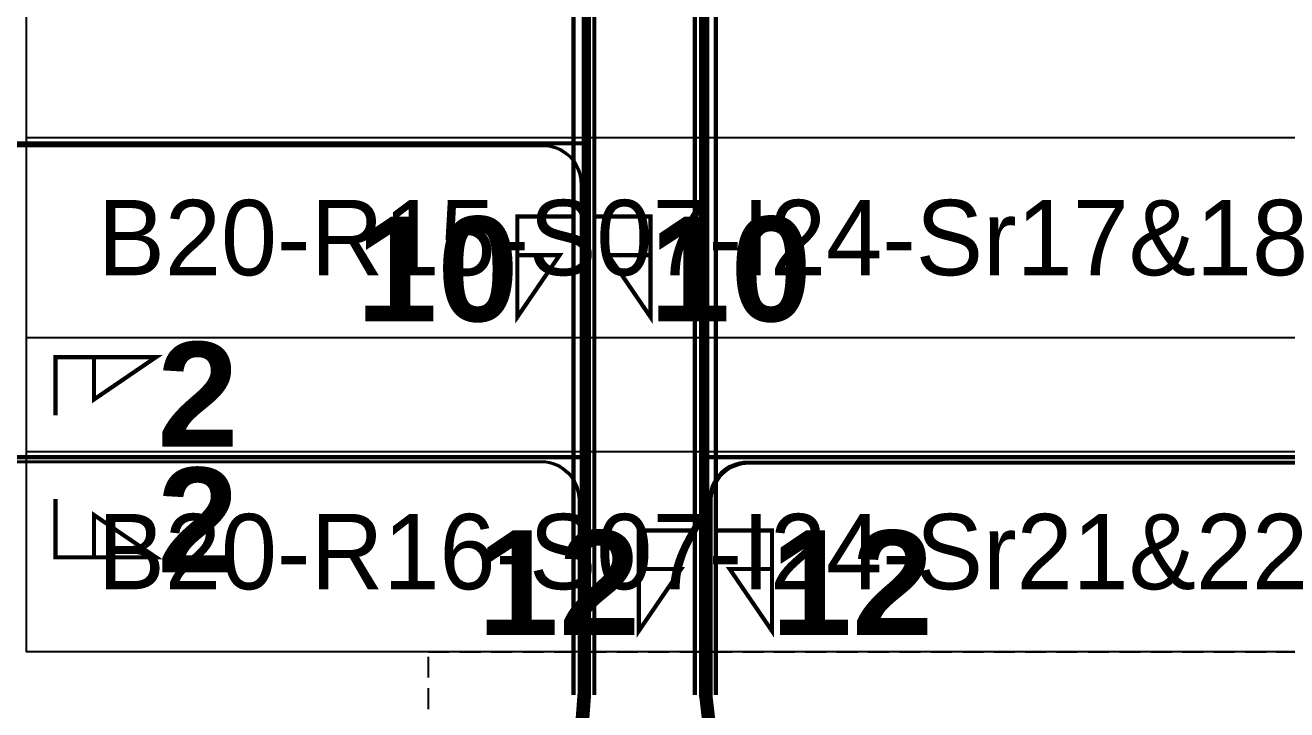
# Model space of a CAD drawing. Header units: metres. Extents: x 530144 to 530565, y 2673807 to 2674119.
# Drawn here: x 530338.71 to 530368.83, y 2674000.4 to 2674016.76 of the extents above; entities that cross this region are included whole.
import ezdxf
from ezdxf.enums import TextEntityAlignment as Align

# ---------------------------------------------------------------- set-up
doc = ezdxf.new("R2010")
doc.units = ezdxf.units.M
doc.linetypes.add('DASHED', pattern=[0.75, 0.5, -0.25])
for name, color, linetype in [('E-Inverter Grouping', 2, 'Continuous'), ('IDT', 7, 'Continuous'), ('LT Cable(AG) INV to LT Panel BL-20', 2, 'Continuous'), ('Messenger Wire Exc Link', 7, 'Continuous'), ('Messenger Wire-Block-20 (Master Path)', 30, 'Continuous'), ('Messenger Wire-Block-20 (MW Path)', 191, 'Continuous'), ('MMS Table Block-20', 8, 'Continuous'), ('Section Marking BL-20', 2, 'Continuous')]:
    doc.layers.add(name, color=color, linetype=linetype)
doc.styles.add('BoldTextStyle', font='arialbd.ttf')
doc.styles.get("Standard").update_dxf_attribs({"font": 'Adani Regular.ttf'})

# ---------------------------------------------------------------- blocks, each defined once
blk = doc.blocks.new('MMS Table (32.292 x 4.788)')
at = {"color": 0}
blk.add_lwpolyline([(0, -0.002), (0, 4.786), (32.292, 4.786), (32.292, -0.002)], close=True, dxfattribs=at)
at = {"color": 7}
blk.add_attdef('ID1', text='', height=1.8, dxfattribs=at).set_placement((16.146, 2.392), align=Align.MIDDLE_CENTER)
blk = doc.blocks.new('IDT')
at = {"layer": 'IDT', "color": 243, "linetype": 'DASHED'}
blk.add_lwpolyline([(45.49999999962691, 32.58580025943296), (45.4999999996269, -4.032314963696315), (-1.30442248516332e-09, -4.032314963696308), (-1.304414354308392e-09, 32.58580025943297)], close=True, dxfattribs=at)

msp = doc.modelspace()

# ---------------------------------------------------------------- linework, layer by layer
at = {"layer": 'E-Inverter Grouping'}
msp.add_lwpolyline([(530338.7472843687, 2674044.07716928), (530403.4312843687, 2674044.07716928), (530403.4312843687, 2674009.289169281), (530371.0392843687, 2674009.289169281), (530371.0392843687, 2674001.789169281), (530338.7472843687, 2674001.789169281)], close=True, dxfattribs=at)
at = {"layer": 'LT Cable(AG) INV to LT Panel BL-20', "color": 5}
for points in [[(530362.8181633113, 2673987.221128093, -0.3249291550753662), (530362.1962493131, 2673988.077088475), (530362.1962493131, 2673991.208660488, 0.2218784995244559), (530361.8742748103, 2673991.898505778), (530355.2511658137, 2673997.448048446, -0.2218784995264163), (530354.9291913109, 2673998.137893736), (530354.9291913109, 2673999.837612259, 0.02918470248028386), (530354.923069167, 2673999.942409103), (530354.8344065127, 2674000.698668364, -0.02918470247981428), (530354.8282843687, 2674000.803465207), (530354.8282843687, 2674110.66216928, -0.414213562373095), (530355.7282843688, 2674111.56216928), (530400.8929842185, 2674111.56216928, 0.414213562373095), (530401.7929842186, 2674112.46216928), (530401.7929842186, 2674112.689769275)], [(530362.8181633113, 2673987.254657725, -0.3168358158659336), (530362.2212493131, 2673988.102088475), (530362.2212493131, 2673991.220328847, 0.2218784995343309), (530361.8992748102, 2673991.910174137), (530355.2761658138, 2673997.459716805, -0.2218784995345846), (530354.9541913109, 2673998.149562095), (530354.9541913109, 2673999.839072738, 0.02918470248028386), (530354.948069167, 2673999.943869582), (530354.8594065127, 2674000.700128843, -0.02918470247981428), (530354.8532843688, 2674000.804925686), (530354.8532843688, 2674110.637169281, -0.414213562373095), (530355.7532843688, 2674111.53716928), (530498.0689842185, 2674111.53716928, 0.414213562373095), (530498.9689842185, 2674112.43716928), (530498.9689842185, 2674112.689769275)], [(530362.8181633112, 2673987.289019519, -0.3086947197122223), (530362.2462493131, 2673988.127088475), (530362.2462493131, 2673991.231997206, 0.2218784995244559), (530361.9242748104, 2673991.921842496), (530355.3011658137, 2673997.471385164, -0.2218784995264163), (530354.9791913109, 2673998.161230454), (530354.9791913109, 2673999.840533217, 0.02918470248028386), (530354.973069167, 2673999.945330061), (530354.8844065127, 2674000.701589322, -0.02918470247981428), (530354.8782843688, 2674000.806386165), (530354.8782843688, 2674080.612169281, -0.414213562373095), (530355.7782843688, 2674081.512169281), (530400.8929842185, 2674081.512169281, 0.414213562373095), (530401.7929842186, 2674082.41216928), (530401.7929842186, 2674082.689769275)], [(530362.8181633112, 2673987.324241704, -0.3004957761813811), (530362.271249313, 2673988.152088474), (530362.271249313, 2673991.243665565, 0.2218784995244559), (530361.9492748103, 2673991.933510855), (530355.3261658136, 2673997.483053523, -0.2218784995264163), (530355.0041913108, 2673998.172898813), (530355.0041913108, 2673999.841993697, 0.02918470246462827), (530354.9980691669, 2673999.94679054), (530354.9094065126, 2674000.703049801, -0.02918470246314753), (530354.9032843687, 2674000.807846644), (530354.9032843687, 2674080.58716928, -0.414213562373095), (530355.8032843687, 2674081.48716928), (530498.0689842185, 2674081.48716928, 0.414213562373095), (530498.9689842185, 2674082.38716928), (530498.9689842185, 2674082.689769275)], [(530364.887251262, 2673987.277088474), (530363.1962493131, 2673987.277088474, -0.4142135623503636), (530362.296249313, 2673988.177088474), (530362.296249313, 2673991.255333925, 0.2218784995244559), (530361.9742748103, 2673991.945179215), (530355.3511658136, 2673997.494721883, -0.2218784995264163), (530355.0291913109, 2673998.184567173), (530355.0291913109, 2673999.843454176, 0.02918470244689974), (530355.0230691669, 2673999.948251019), (530354.9344065128, 2674000.70451028, -0.02918470244377341), (530354.9282843688, 2674000.809307123), (530354.9282843687, 2674058.06216928, -0.4142135623736814), (530355.8282843687, 2674058.96216928), (530400.8929842185, 2674058.96216928, 0.414213562373095), (530401.7929842186, 2674059.86216928), (530401.7929842186, 2674060.189769275)], [(530364.887251262, 2673987.302088474), (530363.2212493131, 2673987.302088474, -0.4142135623503636), (530362.3212493131, 2673988.202088474), (530362.3212493131, 2673991.267002284, 0.2218784995244559), (530361.9992748103, 2673991.956847574), (530355.3761658137, 2673997.506390241, -0.2218784995264163), (530355.0541913109, 2673998.196235531), (530355.0541913109, 2673999.844914655, 0.02918470248028386), (530355.048069167, 2673999.949711498), (530354.9594065127, 2674000.705970759, -0.02918470247981428), (530354.9532843687, 2674000.810767603), (530354.9532843687, 2674058.03716928, -0.414213562373095), (530355.8532843688, 2674058.93716928), (530498.0689842185, 2674058.93716928, 0.414213562373095), (530498.9689842185, 2674059.83716928), (530498.9689842185, 2674060.189769275)], [(530364.887251262, 2673987.327088474), (530363.2462493131, 2673987.327088474, -0.4142135623503636), (530362.3462493131, 2673988.227088474), (530362.3462493131, 2673991.278670643, 0.2218784995244559), (530362.0242748103, 2673991.968515933), (530355.4011658137, 2673997.5180586, -0.2218784995264163), (530355.0791913109, 2673998.20790389), (530355.0791913109, 2673999.846375134, 0.02918470251366803), (530355.073069167, 2673999.951171977), (530354.9844065126, 2674000.707431238, -0.02918470251617161), (530354.9782843686, 2674000.812228082), (530354.9782843688, 2674035.512169281, -0.4142135623721372), (530355.8782843688, 2674036.41216928), (530368.5009842186, 2674036.41216928, 0.414213562373095), (530369.4009842186, 2674037.31216928), (530369.4009842186, 2674037.689769275)], [(530364.887251262, 2673987.352088474), (530363.2712493131, 2673987.352088474, -0.4142135623503636), (530362.3712493131, 2673988.252088474), (530362.3712493131, 2673991.290339002, 0.2218784995244559), (530362.0492748104, 2673991.980184292), (530355.4261658137, 2673997.52972696, -0.2218784995264163), (530355.1041913109, 2673998.21957225), (530355.1041913109, 2673999.847835613, 0.0291847024959395), (530355.098069167, 2673999.952632457), (530355.0094065127, 2674000.708891717, -0.02918470249648103), (530355.0032843688, 2674000.81368856), (530355.0032843688, 2674035.487169281, -0.414213562373095), (530355.9032843688, 2674036.387169281), (530433.2849842185, 2674036.387169281, 0.414213562373095), (530434.1849842186, 2674037.28716928), (530434.1849842186, 2674037.689769275)], [(530366.8282512621, 2673987.377088474), (530363.296249313, 2673987.377088474, -0.4142135623503636), (530362.396249313, 2673988.277088474), (530362.396249313, 2673991.302007361, 0.2218784995244559), (530362.0742748103, 2673991.991852651), (530355.4511658136, 2673997.541395319, -0.2218784995264163), (530355.1291913108, 2673998.231240609), (530355.1291913108, 2673999.849296092, 0.02918470248028386), (530355.1230691669, 2673999.954092936), (530355.0344065126, 2674000.710352196, -0.02918470247981428), (530355.0282843687, 2674000.81514904), (530355.0282843687, 2674035.46216928, -0.414213562373095), (530355.9282843687, 2674036.36216928), (530498.0689842185, 2674036.36216928, 0.414213562373095), (530498.9689842185, 2674037.26216928), (530498.9689842185, 2674037.689769275)], [(530366.8282512621, 2673987.402088474), (530363.3212493131, 2673987.402088474, -0.4142135623503636), (530362.421249313, 2673988.302088474), (530362.421249313, 2673991.31367572, 0.2218784995145807), (530362.0992748103, 2673992.00352101), (530355.4761658136, 2673997.553063678, -0.2218784995160833), (530355.1541913109, 2673998.242908968), (530355.1541913109, 2673999.850756571, 0.02918470248028386), (530355.1480691669, 2673999.955553415), (530355.0594065126, 2674000.711812675, -0.02918470247981428), (530355.0532843687, 2674000.816609519), (530355.0532843687, 2674005.43716928, -0.414213562373095), (530355.9532843687, 2674006.33716928), (530498.0689842185, 2674006.33716928, 0.414213562373095), (530498.9689842185, 2674007.23716928), (530498.9689842185, 2674007.689769275)], [(530366.8282512621, 2673987.427088474), (530363.3462493131, 2673987.427088474, -0.4142135623503636), (530362.4462493131, 2673988.327088474), (530362.4462493131, 2673991.325344079, 0.2218784995244559), (530362.1242748103, 2673992.015189369), (530355.5011658137, 2673997.564732037, -0.2218784995264163), (530355.1791913109, 2673998.254577327), (530355.1791913109, 2673999.85221705, 0.02918470248028386), (530355.173069167, 2673999.957013894), (530355.0844065127, 2674000.713273155, -0.02918470247981428), (530355.0782843687, 2674000.818069998), (530355.0782843687, 2674005.41216928, -0.414213562373095), (530355.9782843688, 2674006.31216928), (530404.3372843688, 2674006.31216928, -0.414213562373095), (530405.2372843688, 2674005.41216928), (530405.2372843688, 2673984.71216928, 0.414213562373095), (530406.1372843689, 2673983.81216928), (530433.2849842185, 2673983.81216928, 0.414213562373095), (530434.1849842186, 2673984.71216928), (530434.1849842186, 2673985.189769275)], [(530366.8282512621, 2673987.452088474), (530363.3712493131, 2673987.452088474, -0.4142135623503636), (530362.4712493131, 2673988.352088474), (530362.4712493131, 2673991.337012438, 0.2218784995244559), (530362.1492748103, 2673992.026857728), (530355.5261658137, 2673997.576400396, -0.2218784995264163), (530355.2041913109, 2673998.266245686), (530355.2041913109, 2673999.853677529, 0.0291847024959395), (530355.198069167, 2673999.958474373), (530355.1094065127, 2674000.714733633, -0.02918470249648103), (530355.1032843688, 2674000.819530477), (530355.1032843688, 2674005.387169281, -0.414213562373095), (530356.0032843688, 2674006.28716928), (530404.3122843688, 2674006.28716928, -0.414213562373095), (530405.2122843688, 2674005.387169281), (530405.2122843688, 2673984.68716928, 0.414213562373095), (530406.1122843688, 2673983.78716928), (530498.0689842185, 2673983.78716928, 0.414213562373095), (530498.9689842185, 2673984.68716928), (530498.9689842185, 2673985.189769275)]]:
    msp.add_lwpolyline(points, format="xyb", dxfattribs=at)
at = {"layer": 'LT Cable(AG) INV to LT Panel BL-20'}
for points in [[(530361.7963580416, 2673986.80383611), (530361.6675091606, 2673986.803841154, -0.1473680220573231), (530361.1703349524, 2673986.953629313), (530359.4986890032, 2673988.061448738, 0.1473680220577682), (530359.0015147949, 2673988.211236897), (530352.9932843691, 2673988.211236897, -0.414213562373095), (530352.0932843691, 2673989.111236897), (530352.0932843691, 2673999.912919193, -0.01852783405444474), (530352.0957542936, 2673999.979550744), (530352.1508144443, 2674000.72121352, 0.01852783405106673), (530352.1532843688, 2674000.787845071), (530352.1532843688, 2674103.135169281, 0.414213562373095), (530351.2532843688, 2674104.035169281), (530211.7216797567, 2674104.035169281, -0.414213562373095), (530210.8216797566, 2674104.935169281), (530210.8216797566, 2674105.189769275)], [(530361.7963580416, 2673986.828836109), (530361.6675091606, 2673986.828841154, -0.1473680220573231), (530361.1703349524, 2673986.978629312), (530359.4986890032, 2673988.086448738, 0.1473680220577682), (530359.0015147949, 2673988.236236897), (530353.0182843691, 2673988.236236897, -0.414213562373095), (530352.1182843691, 2673989.136236897), (530352.1182843691, 2673999.911992483, -0.01852783406508322), (530352.1207542936, 2673999.978624034), (530352.1758144443, 2674000.720286809, 0.01852783406216211), (530352.1782843688, 2674000.786918361), (530352.1782843688, 2674103.160169281, 0.414213562373095), (530351.2782843688, 2674104.060169281), (530276.5056797566, 2674104.060169281, -0.414213562373095), (530275.6056797566, 2674104.96016928), (530275.6056797566, 2674105.189769275)], [(530361.7963580416, 2673986.853836109), (530361.6675091606, 2673986.853841153, -0.1473680220573231), (530361.1703349524, 2673987.003629312), (530359.4986890032, 2673988.111448738, 0.1473680220577682), (530359.0015147949, 2673988.261236897), (530353.0432843692, 2673988.261236897, -0.414213562373095), (530352.1432843691, 2673989.161236897), (530352.1432843691, 2673999.911065773, -0.01852783406508322), (530352.1457542937, 2673999.977697324), (530352.2008144443, 2674000.7193601, 0.01852783406216211), (530352.2032843689, 2674000.785991651), (530352.2032843689, 2674103.185169281, 0.414213562373095), (530351.3032843688, 2674104.08516928), (530341.2896797566, 2674104.08516928, -0.414213562373095), (530340.3896797566, 2674104.98516928), (530340.3896797566, 2674105.189769275)], [(530361.7963580416, 2673986.77883611), (530361.6675091606, 2673986.778841154, -0.1473680220573231), (530361.1703349524, 2673986.928629313), (530359.4986890032, 2673988.036448738, 0.1473680220577682), (530359.0015147949, 2673988.186236897), (530352.9682843691, 2673988.186236897, -0.414213562373095), (530352.0682843691, 2673989.086236897), (530352.0682843691, 2673999.913845902, -0.01852783410090865), (530352.0707542936, 2673999.980477454), (530352.1258144444, 2674000.722140229, 0.01852783409985557), (530352.1282843689, 2674000.78877178), (530352.1282843688, 2674088.110169281, 0.4142135623727085), (530351.2282843688, 2674089.010169281), (530211.7216797567, 2674089.010169281, -0.414213562373095), (530210.8216797566, 2674089.910169281), (530210.8216797566, 2674090.189769275)], [(530363.7872512621, 2673986.75383611), (530361.6675091606, 2673986.753841154, -0.1473680220573231), (530361.1703349524, 2673986.903629313), (530359.4986890039, 2673988.011448738, 0.1473680220577682), (530359.0015147956, 2673988.161236897), (530352.9432843692, 2673988.161236897, -0.414213562373095), (530352.0432843692, 2673989.061236897), (530352.0432843692, 2673999.914772613, -0.0185278340757217), (530352.0457542937, 2673999.981404164), (530352.1008144444, 2674000.723066939, 0.01852783407325749), (530352.1032843689, 2674000.78969849), (530352.1032843689, 2674065.58516928, 0.414213562373095), (530351.2032843689, 2674066.48516928), (530308.8976797566, 2674066.48516928, -0.414213562373095), (530307.9976797566, 2674067.38516928), (530307.9976797566, 2674067.689769275)], [(530363.7872512621, 2673986.72883611), (530361.6675091606, 2673986.728841154, -0.1473680220573231), (530361.1703349524, 2673986.878629313), (530359.4986890039, 2673987.986448738, 0.1473680220577682), (530359.0015147956, 2673988.136236897), (530352.9182843692, 2673988.136236897, -0.414213562373095), (530352.0182843691, 2673989.036236897), (530352.0182843691, 2673999.915699322, -0.01852783406508322), (530352.0207542937, 2673999.982330874), (530352.0758144443, 2674000.723993649, 0.01852783406216211), (530352.0782843689, 2674000.7906252), (530352.0782843689, 2674058.060169281, 0.414213562373095), (530351.1782843688, 2674058.96016928), (530211.7216797567, 2674058.96016928, -0.414213562373095), (530210.8216797566, 2674059.86016928), (530210.8216797566, 2674060.189769275)], [(530363.7872512621, 2673986.67883611), (530361.6675091606, 2673986.678841154, -0.1473680220573231), (530361.1703349524, 2673986.828629313), (530359.4986890039, 2673987.936448738, 0.1473680220577682), (530359.0015147956, 2673988.086236897), (530352.8682843691, 2673988.086236897, -0.414213562373095), (530351.9682843691, 2673988.986236897), (530351.9682843691, 2673999.917552742, -0.01852783406508322), (530351.9707542936, 2673999.984184293), (530352.0258144443, 2674000.725847068, 0.01852783406216211), (530352.0282843688, 2674000.79247862), (530352.0282843688, 2674035.510169281, 0.414213562373095), (530351.1282843688, 2674036.410169281), (530211.7216797567, 2674036.410169281, -0.414213562373095), (530210.8216797566, 2674037.310169281), (530210.8216797566, 2674037.689769275)], [(530363.7872512621, 2673986.70383611), (530361.6675091606, 2673986.703841154, -0.1473680220573231), (530361.1703349524, 2673986.853629313), (530359.4986890039, 2673987.961448738, 0.1473680220577682), (530359.0015147956, 2673988.111236897), (530352.8932843691, 2673988.111236897, -0.414213562373095), (530351.9932843691, 2673989.011236897), (530351.9932843691, 2673999.916626032, -0.01852783406508322), (530351.9957542936, 2673999.983257583), (530352.0508144443, 2674000.724920359, 0.01852783406216211), (530352.0532843688, 2674000.79155191), (530352.0532843688, 2674035.535169281, 0.414213562373095), (530351.1532843688, 2674036.435169281), (530308.8976797566, 2674036.435169281, -0.414213562373095), (530307.9976797566, 2674037.33516928), (530307.9976797566, 2674037.689769275)], [(530365.944251262, 2673986.628841154), (530361.6675091606, 2673986.628841154, -0.1473680220573231), (530361.1703349524, 2673986.778629313), (530359.4986890046, 2673987.886448738, 0.1473680220577682), (530359.0015147963, 2673988.036236897), (530352.8182843692, 2673988.036236897, -0.414213562373095), (530351.9182843692, 2673988.936236897), (530351.9182843692, 2673999.919406162, -0.0185278340292578), (530351.9207542937, 2673999.986037713), (530351.9758144442, 2674000.727700488, 0.01852783402257596), (530351.9782843688, 2674000.794332039), (530351.9782843689, 2674012.96016928, 0.4142135623757048), (530351.0782843689, 2674013.86016928), (530211.7216797567, 2674013.86016928, -0.414213562373095), (530210.8216797566, 2674014.76016928), (530210.8216797566, 2674015.189769275)], [(530365.944251262, 2673986.653841154), (530361.6675091606, 2673986.653841154, -0.1473680220573231), (530361.1703349524, 2673986.803629313), (530359.4986890039, 2673987.911448738, 0.1473680220577682), (530359.0015147956, 2673988.061236897), (530352.8432843691, 2673988.061236897, -0.414213562373095), (530351.9432843691, 2673988.961236897), (530351.9432843691, 2673999.918479451, -0.01852783405444474), (530351.9457542936, 2673999.985111003), (530352.0008144443, 2674000.726773778, 0.01852783405106673), (530352.0032843688, 2674000.79340533), (530352.0032843688, 2674012.985169281, 0.414213562373095), (530351.1032843688, 2674013.885169281), (530308.8976797566, 2674013.885169281, -0.414213562373095), (530307.9976797566, 2674014.785169281), (530307.9976797566, 2674015.189769275)], [(530365.944251262, 2673986.578841154), (530361.6675091606, 2673986.578841154, -0.1473680220573231), (530361.1703349524, 2673986.728629313), (530359.4986890046, 2673987.836448738, 0.1473680220577682), (530359.0015147963, 2673987.986236897), (530352.7682843691, 2673987.986236897, -0.414213562373095), (530351.8682843691, 2673988.886236897), (530351.8682843691, 2673999.921259581, -0.01852783406508322), (530351.8707542936, 2673999.987891132), (530351.9258144443, 2674000.729553908, 0.01852783406216211), (530351.9282843688, 2674000.796185459), (530351.9282843688, 2674005.41216928, 0.414213562373095), (530351.0282843688, 2674006.31216928), (530337.9612843689, 2674006.31216928, 0.414213562373095), (530337.0612843689, 2674005.41216928), (530337.0612843689, 2673984.71016928, -0.414213562373095), (530336.1612843688, 2673983.810169281), (530211.7216797567, 2673983.810169281, -0.414213562373095), (530210.8216797566, 2673984.71016928), (530210.8216797566, 2673985.189769275)], [(530365.944251262, 2673986.603841154), (530361.6675091606, 2673986.603841154, -0.1473680220573231), (530361.1703349524, 2673986.753629313), (530359.4986890046, 2673987.861448738, 0.1473680220577682), (530359.0015147963, 2673988.011236897), (530352.7932843692, 2673988.011236897, -0.414213562373095), (530351.8932843691, 2673988.911236897), (530351.8932843691, 2673999.920332871, -0.0185278340757217), (530351.8957542937, 2673999.986964423), (530351.9508144443, 2674000.728627197, 0.01852783407325749), (530351.9532843689, 2674000.795258749), (530351.9532843689, 2674005.43716928, 0.414213562373095), (530351.0532843688, 2674006.33716928), (530337.9362843689, 2674006.33716928, 0.414213562373095), (530337.0362843688, 2674005.43716928), (530337.0362843688, 2673984.73516928, -0.414213562373095), (530336.1362843688, 2673983.83516928), (530308.8976797566, 2673983.83516928, -0.414213562373095), (530307.9976797566, 2673984.73516928), (530307.9976797566, 2673985.189769275)]]:
    msp.add_lwpolyline(points, format="xyb", dxfattribs=at)
at = {"layer": 'Messenger Wire Exc Link'}
for points in [[(530351.9932843691, 2673999.949987586), (530352.0532843688, 2674000.758190356)], [(530355.0541913109, 2673999.897491902), (530354.9532843687, 2674000.758190356)]]:
    msp.add_lwpolyline(points, dxfattribs=at)
at = {"layer": 'Messenger Wire-Block-20 (Master Path)'}
for points in [[(530354.9532843687, 2674000.758190356), (530354.9532843687, 2674111.43716928)], [(530352.0532843688, 2674000.758190356), (530352.0532843688, 2674103.935169281)], [(530209.1833796069, 2674013.935169281), (530352.0532843688, 2674013.935169281)], [(530336.9362843689, 2674006.43716928), (530352.0532843688, 2674006.43716928)], [(530354.9532843687, 2674006.43716928), (530500.6072843687, 2674006.43716928)]]:
    msp.add_lwpolyline(points, dxfattribs=at)
at = {"layer": 'Messenger Wire-Block-20 (MW Path)', "const_width": 0.1}
for points in [[(530354.7032843687, 2674000.758190356), (530354.7032843687, 2674111.43716928)], [(530352.3032843688, 2674000.758190356), (530352.3032843688, 2674103.935169281)], [(530351.8032843688, 2674000.758190356), (530351.8032843688, 2674036.435169281)], [(530355.2032843687, 2674000.758190356), (530355.2032843687, 2674036.43716928)], [(530209.1833796069, 2674013.935169281), (530352.0532843688, 2674013.935169281)], [(530336.9362843689, 2674006.43716928), (530352.0532843688, 2674006.43716928)], [(530354.9532843687, 2674006.43716928), (530500.6072843687, 2674006.43716928)]]:
    msp.add_lwpolyline(points, dxfattribs=at)
at = {"layer": 'Section Marking BL-20', "color": 94, "lineweight": 35, "true_color": 0x00a500, "const_width": 0.1}
for points in [[(530351.8532843689, 2674012.185169281), (530350.4632843689, 2674012.185169281), (530350.4632843689, 2674009.785169281), (530351.4732843689, 2674011.265169281), (530350.4632843689, 2674011.265169281)], [(530352.2532843688, 2674012.185169281), (530353.6432843688, 2674012.185169281), (530353.6432843688, 2674009.785169281), (530352.6332843688, 2674011.265169281), (530353.6432843688, 2674011.265169281)], [(530339.4362843689, 2674007.43716928), (530339.4362843689, 2674008.82716928), (530341.8362843689, 2674008.82716928), (530340.3562843689, 2674007.81716928), (530340.3562843689, 2674008.82716928)], [(530339.4362843689, 2674005.43716928), (530339.4362843689, 2674004.04716928), (530341.8362843689, 2674004.04716928), (530340.3562843689, 2674005.05716928), (530340.3562843689, 2674004.04716928)], [(530354.7532843688, 2674004.68716928), (530353.3632843688, 2674004.68716928), (530353.3632843688, 2674002.28716928), (530354.3732843688, 2674003.76716928), (530353.3632843688, 2674003.76716928)], [(530355.1532843687, 2674004.68716928), (530356.5432843687, 2674004.68716928), (530356.5432843687, 2674002.28716928), (530355.5332843687, 2674003.76716928), (530356.5432843687, 2674003.76716928)]]:
    msp.add_lwpolyline(points, dxfattribs=at)

# ---------------------------------------------------------------- block references
at = {"layer": 'IDT', "color": 8, "rotation": 180}
msp.add_blockref('IDT', (530393.8392843679, 2673997.758854317), dxfattribs=at)
at = {"layer": 'MMS Table Block-20'}
for p, values in [((530338.7472843687, 2674009.291169281), {'ID1': 'B20-R15-S07-I24-Sr17&18'}), ((530338.7472843687, 2674001.791169281), {'ID1': 'B20-R16-S07-I24-Sr21&22'})]:
    msp.add_blockref('MMS Table (32.292 x 4.788)', p, dxfattribs=at).add_auto_attribs(values)

# ---------------------------------------------------------------- texts
at = {"layer": 'Section Marking BL-20', "color": 94, "true_color": 0x00a500, "style": 'BoldTextStyle'}
for s, p in [('10', (530348.5532843688, 2674010.935169281)), ('10', (530355.5532843688, 2674010.935169281)), ('2', (530342.8362843689, 2674007.93716928)), ('2', (530342.8362843689, 2674004.93716928)), ('12', (530351.4532843687, 2674003.43716928)), ('12', (530358.4532843687, 2674003.43716928))]:
    msp.add_text(s, height=2.5, dxfattribs=at).set_placement(p, align=Align.MIDDLE_CENTER)

doc.saveas('drawing.dxf')
